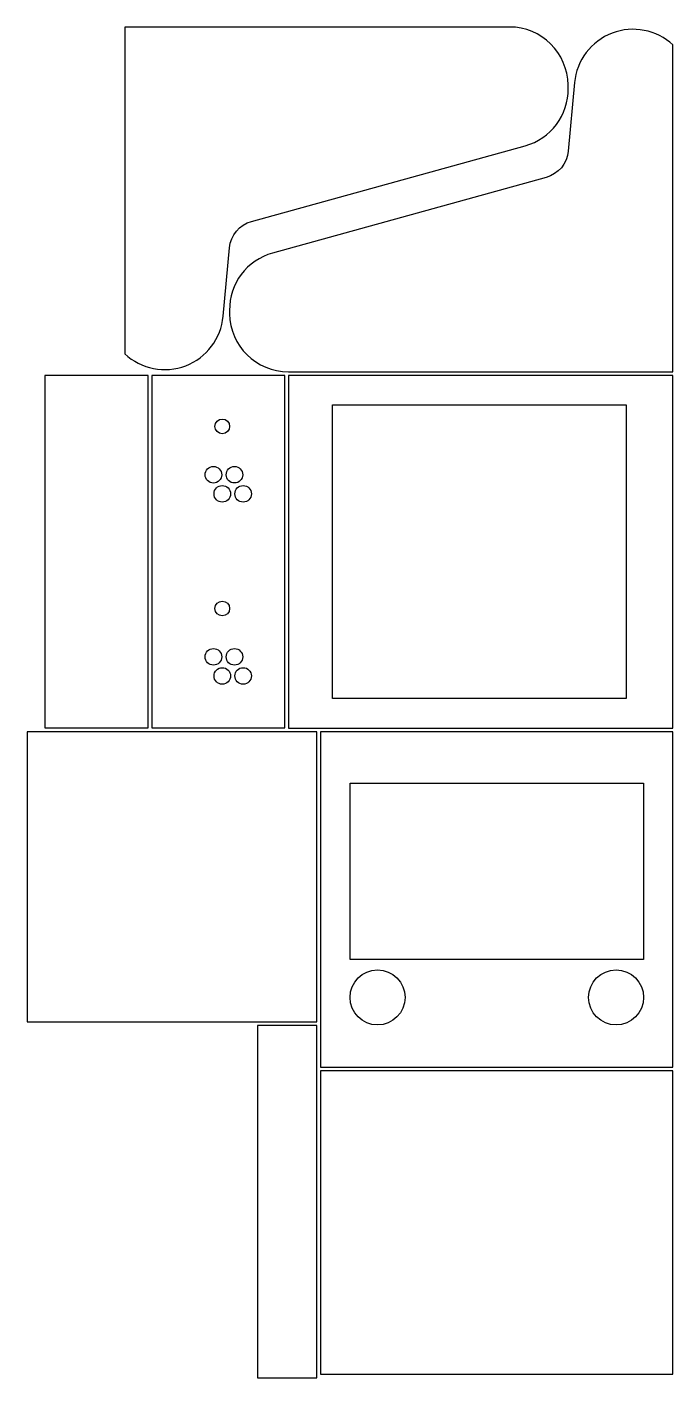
# Model space of a CAD drawing. Header units: inches. Extents: x 14.6 to 58.6, y 4.8 to 96.7.
import ezdxf

# ---------------------------------------------------------------- set-up
doc = ezdxf.new("R2010")
doc.units = ezdxf.units.IN
doc.layers.get('0').update_dxf_attribs({"linetype": 'CONTINUOUS'})

msp = doc.modelspace()

# ---------------------------------------------------------------- linework, layer by layer
for p, q in [((58.552, 48.757), (34.552, 48.757)), ((36.552, 45.257), (56.552, 45.257))]:
    msp.add_line(p, q)
for points in [[(21.209, 96.732), (21.209, 74.479, 0.622472), (27.914, 77.044), (28.343, 81.702, -0.311893), (29.845, 83.497), (48.477, 88.645, 0.341105), (51.411, 92.555), (51.408, 92.787, 0.410212), (47.409, 96.732)], [(58.552, 73.257), (58.552, 95.51, 0.622472), (51.847, 92.946), (51.418, 88.288, -0.311893), (49.916, 86.492), (31.284, 81.344, 0.341105), (28.349, 77.434), (28.352, 77.203, 0.410212), (32.352, 73.257)]]:
    msp.add_lwpolyline(points, format="xyb", close=True)
for points in [[(22.799, 49.01), (22.799, 73.01), (15.766, 73.01), (15.766, 49.01)], [(32.102, 49.016), (32.102, 73.016), (23.049, 73.016), (23.049, 49.016)], [(58.552, 49.007), (58.552, 73.007), (32.352, 73.007), (32.352, 49.007)], [(55.352, 51.007), (35.352, 51.007), (35.352, 71.007), (55.352, 71.007)], [(14.552, 48.757), (14.552, 29.007), (34.302, 29.007), (34.302, 48.757)], [(58.552, 48.757), (34.552, 48.757), (34.552, 25.927), (58.552, 25.927)], [(56.552, 45.257), (56.552, 33.257), (36.552, 33.257), (36.552, 45.257)], [(34.302, 4.757), (34.302, 28.757), (30.248, 28.757), (30.248, 4.757)], [(58.552, 25.677), (34.552, 25.677), (34.552, 5.023), (58.552, 5.023)]]:
    msp.add_lwpolyline(points, close=True)
for centre, radius in [((27.852, 69.541), 0.5), ((27.249, 66.251), 0.563), ((28.683, 66.251), 0.562), ((27.852, 64.951), 0.563), ((29.273, 64.951), 0.563), ((27.852, 57.143), 0.5), ((27.249, 53.853), 0.563), ((28.683, 53.853), 0.562), ((27.852, 52.553), 0.563), ((29.273, 52.553), 0.563), ((38.427, 30.666), 1.875), ((54.677, 30.666), 1.875)]:
    msp.add_circle(centre, radius)

doc.saveas('drawing.dxf')
